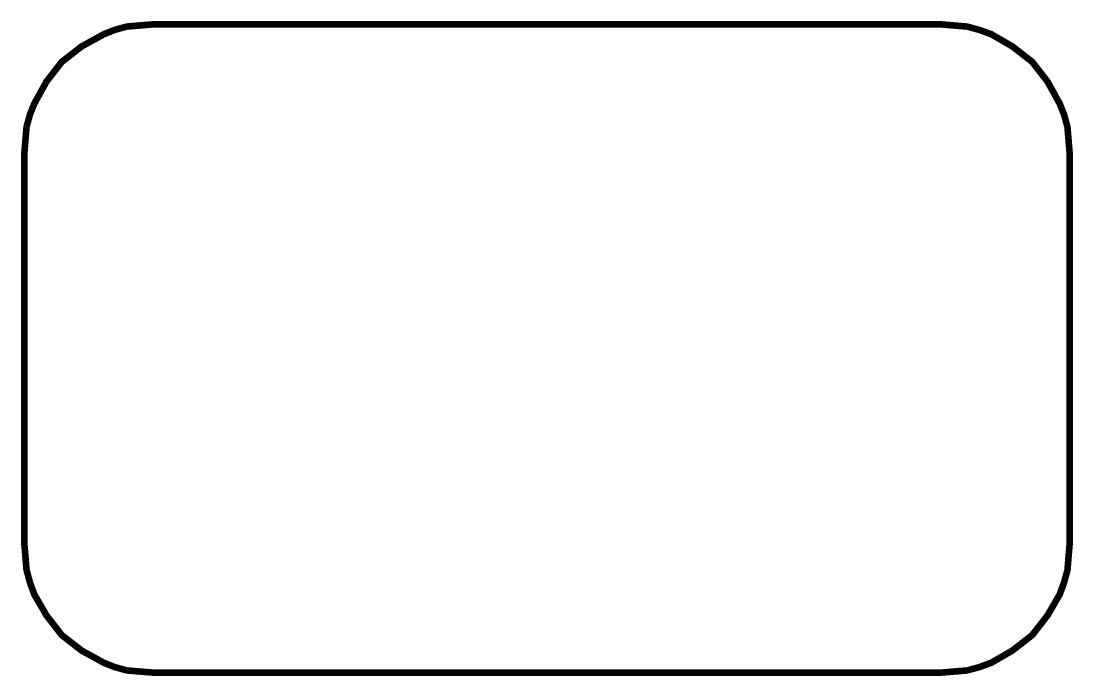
# Model space of a CAD drawing. Extents: x 0.05 to 1.63, y 0.05 to 1.04.
import ezdxf

# ---------------------------------------------------------------- set-up
doc = ezdxf.new("R2010")
doc.units = 0
doc.header["$LTSCALE"] = 0.166667
doc.layers.add('FOREGROUND', color=7, linetype='CONTINUOUS')

msp = doc.modelspace()

# ---------------------------------------------------------------- linework, layer by layer
at = {"layer": 'FOREGROUND', "linetype": 'CONTINUOUS', "const_width": 0.01}
msp.add_lwpolyline([(0.245, 1.038333), (1.435, 1.038333), (1.455, 1.036667), (1.475, 1.035), (1.493333, 1.03), (1.511667, 1.023333), (1.543333, 1.005), (1.573333, 0.981667), (1.596667, 0.951667), (1.615, 0.918333), (1.621667, 0.901667), (1.626667, 0.883333), (1.628333, 0.863333), (1.63, 0.843333), (1.63, 0.253333), (1.628333, 0.233333), (1.626667, 0.213333), (1.621667, 0.195), (1.615, 0.176667), (1.596667, 0.145), (1.573333, 0.115), (1.543333, 0.091667), (1.511667, 0.073333), (1.493333, 0.066667), (1.475, 0.061667), (1.455, 0.06), (1.435, 0.058333), (0.245, 0.058333), (0.225, 0.06), (0.205, 0.061667), (0.186667, 0.066667), (0.17, 0.073333), (0.136667, 0.091667), (0.106667, 0.115), (0.083333, 0.145), (0.065, 0.176667), (0.058333, 0.195), (0.053333, 0.213333), (0.051667, 0.233333), (0.05, 0.253333), (0.05, 0.843333), (0.051667, 0.863333), (0.053333, 0.883333), (0.058333, 0.901667), (0.065, 0.918333), (0.083333, 0.951667), (0.106667, 0.981667), (0.136667, 1.005), (0.17, 1.023333), (0.186667, 1.03), (0.205, 1.035), (0.225, 1.036667)], close=True, dxfattribs=at)
at = {"layer": 'FOREGROUND', "color": 7, "linetype": 'CONTINUOUS'}
msp.add_lwpolyline([(0.245, 1.038333), (1.435, 1.038333), (1.455, 1.036667), (1.475, 1.035), (1.493333, 1.03), (1.511667, 1.023333), (1.543333, 1.005), (1.573333, 0.981667), (1.596667, 0.951667), (1.615, 0.918333), (1.621667, 0.901667), (1.626667, 0.883333), (1.628333, 0.863333), (1.63, 0.843333), (1.63, 0.253333), (1.628333, 0.233333), (1.626667, 0.213333), (1.621667, 0.195), (1.615, 0.176667), (1.596667, 0.145), (1.573333, 0.115), (1.543333, 0.091667), (1.511667, 0.073333), (1.493333, 0.066667), (1.475, 0.061667), (1.455, 0.06), (1.435, 0.058333), (0.245, 0.058333), (0.225, 0.06), (0.205, 0.061667), (0.186667, 0.066667), (0.17, 0.073333), (0.136667, 0.091667), (0.106667, 0.115), (0.083333, 0.145), (0.065, 0.176667), (0.058333, 0.195), (0.053333, 0.213333), (0.051667, 0.233333), (0.05, 0.253333), (0.05, 0.843333), (0.051667, 0.863333), (0.053333, 0.883333), (0.058333, 0.901667), (0.065, 0.918333), (0.083333, 0.951667), (0.106667, 0.981667), (0.136667, 1.005), (0.17, 1.023333), (0.186667, 1.03), (0.205, 1.035), (0.225, 1.036667)], close=True, dxfattribs=at)

doc.saveas('drawing.dxf')
